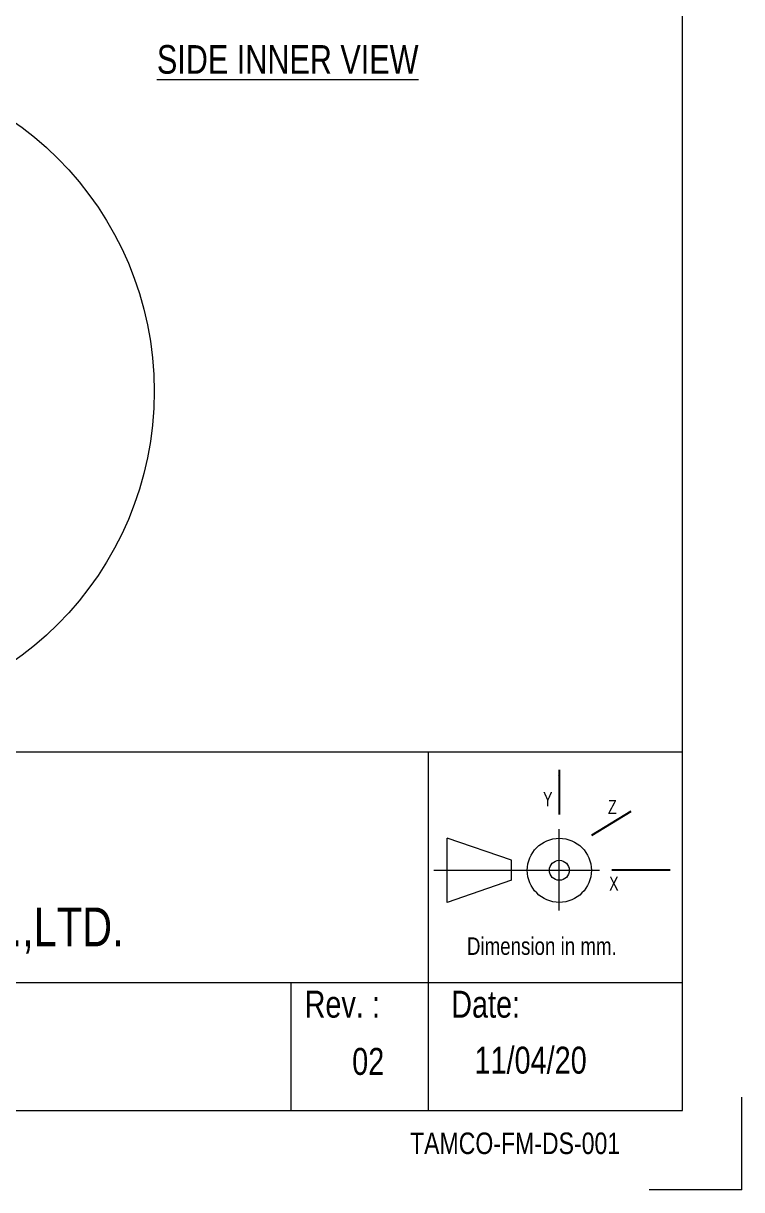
# Model space of a CAD drawing. Header units: millimetres. Extents: x 1836 to 6112, y 1173 to 4209.
# Drawn here: x 5358 to 6112, y 1173 to 2397 of the extents above; entities that cross this region are included whole.
import ezdxf

# ---------------------------------------------------------------- set-up
doc = ezdxf.new("R2010")
doc.units = ezdxf.units.MM
for name, color, linetype in [('FRAME070', 5, 'Continuous'), ('FRAME200', 8, 'Continuous'), ('RAHMEN', 7, 'Continuous'), ('Standard', 7, 'Continuous')]:
    doc.layers.add(name, color=color, linetype=linetype)
doc.styles.add('SLDTEXTSTYLE0', font='TXT', dxfattribs={"width": 0.75})
doc.styles.get("Standard").update_dxf_attribs({"font": 'arial.ttf'})
doc.styles.add('TAMCO', font='cordia.shx', dxfattribs={"width": 0.8, "height": 25})
doc.dimstyles.new('SLDDIMSTYLE0', dxfattribs={"dimtxt": 0.18, "dimasz": 6, "dimexe": 0.18, "dimexo": 0.0625, "dimgap": 0.09, "dimtad": 0, "dimtih": 1, "dimtoh": 1, "dimdec": 4, "dimrnd": 1e-09, "dimzin": 0, "dimdsep": 46, "dimtxsty": 'Standard', "dimsah": 1, "dimcen": 0.09, "dimadec": 0, "dimazin": 0, "dimtfac": 6, "dimtdec": 4, "dimtofl": 0, "dimtmove": 0, "dimatfit": 3, "dimfxl": 1, "dimtolj": 1, "dimtzin": 0, "dimarcsym": 0})

msp = doc.modelspace()

# ---------------------------------------------------------------- linework, layer by layer
at = {"lineweight": 9}
msp.add_circle((5149.83, 2010.92), 345.58, dxfattribs=at)
at = {"layer": 'FRAME070', "lineweight": 9}
for p, q in [((6049.79, 1256.09), (6049.79, 4149.69)), ((6049.79, 1256.09), (6049.79, 4149.69)), ((6049.79, 1256.09), (6049.79, 4102.43)), ((6049.79, 1256.09), (6049.79, 4102.43)), ((1889.98, 1632.6), (6049.79, 1632.6)), ((1889.98, 1632.6), (6049.79, 1632.6)), ((5783.31, 1256.09), (5783.31, 1632.6)), ((5783.31, 1256.09), (5783.31, 1632.6)), ((4296.44, 1390.44), (6049.79, 1390.44)), ((4296.44, 1390.44), (6049.79, 1390.44)), ((5639.04, 1256.09), (5639.04, 1390.44)), ((5639.04, 1256.09), (5639.04, 1390.44)), ((1889.98, 1256.09), (6049.79, 1256.09)), ((1889.98, 1256.09), (6049.79, 1256.09)), ((4132.56, 1256.09), (5550.08, 1256.09)), ((4132.56, 1256.09), (5550.08, 1256.09)), ((4137.51, 1256.09), (5550.08, 1256.09)), ((4137.51, 1256.09), (5550.08, 1256.09)), ((4256.85, 1256.09), (6025.62, 1256.09)), ((4256.85, 1256.09), (6025.62, 1256.09)), ((4261.8, 1256.09), (6025.62, 1256.09)), ((4261.8, 1256.09), (6025.62, 1256.09))]:
    msp.add_line(p, q, dxfattribs=at)
at = {"layer": 'FRAME200', "lineweight": 9}
for q in [(6112.04, 1269.95), (6112.04, 1269.95), (6015.03, 1172.94), (6015.03, 1172.94)]:
    msp.add_line((6112.04, 1172.94), q, dxfattribs=at)
at = {"layer": 'RAHMEN', "color": 7, "lineweight": 15}
for p, q in [((5920.63, 1466.09), (5920.63, 1551.31)), ((5920.63, 1466.09), (5920.63, 1551.31)), ((5803.03, 1474.53), (5803.03, 1541.82)), ((5870.31, 1518.64), (5803.03, 1541.82)), ((5803.03, 1474.53), (5803.03, 1541.82)), ((5870.31, 1518.64), (5803.03, 1541.82)), ((5870.31, 1497.71), (5870.31, 1518.64)), ((5870.31, 1497.71), (5870.31, 1518.64)), ((5962.74, 1508.07), (5789, 1508.07)), ((5962.74, 1508.07), (5789, 1508.07)), ((5870.31, 1497.71), (5803.03, 1474.53)), ((5870.31, 1497.71), (5803.03, 1474.53))]:
    msp.add_line(p, q, dxfattribs=at)
for radius in [33.64, 33.64, 10.47, 10.47]:
    msp.add_circle((5920.63, 1508.17), radius, dxfattribs=at)

# ---------------------------------------------------------------- texts
at = {"layer": 'FRAME070', "color": 0, "lineweight": 15, "style": 'TAMCO', "width": 0.8}
for s, height, p in [('THAI SWITCHBOARD & METAL WORK CO.,LTD.', 40.7328, (4482.79, 1428.39)), ('THAI SWITCHBOARD & METAL WORK CO.,LTD.', 40.7328, (4482.79, 1428.39)), ('Dimension in mm.', 18.3733, (5823.63, 1419.38)), ('Dimension in mm.', 18.3733, (5823.63, 1419.38)), ('Rev. :', 28.287, (5653.23, 1353.5)), ('Rev. :', 28.287, (5653.23, 1353.5)), ('Date:', 28.287, (5807.13, 1353.5)), ('Date:', 28.287, (5807.13, 1353.5)), ('11/04/20', 28.287, (5831.6, 1294.73)), ('02', 28.287, (5703.2, 1293.42)), ('TAMCO-FM-DS-001', 22.6293, (5763.91, 1210.3)), ('TAMCO-FM-DS-001', 22.6293, (5763.91, 1210.3))]:
    msp.add_text(s, height=height, dxfattribs=at).set_placement(p)
at = {"layer": 'FRAME070', "color": 0, "lineweight": 9, "insert": (5498.22, 2374.36), "char_height": 30, "attachment_point": 1, "style": 'TAMCO'}
msp.add_mtext('{\\LSIDE INNER VIEW}', dxfattribs=at)
at = {"layer": 'Standard', "lineweight": 15, "char_height": 14.95, "attachment_point": 1, "style": 'SLDTEXTSTYLE0'}
for s, insert in [('Y', (5903.53, 1590.38)), ('Y', (5903.53, 1590.38)), ('Z', (5971.68, 1582.07)), ('Z', (5971.68, 1582.07))]:
    msp.add_mtext(s, dxfattribs=dict(at, insert=insert))
at = {"layer": 'Standard', "lineweight": 15, "extrusion": (0, 0, -1), "insert": (5982.91, 1501.62), "char_height": 14.95, "attachment_point": 1, "text_direction": (-1, 0, 0), "style": 'SLDTEXTSTYLE0'}
msp.add_mtext('X', dxfattribs=at)
msp.add_mtext('X', dxfattribs=at)

# ---------------------------------------------------------------- leaders
at = {"layer": 'Standard', "lineweight": 15}
for points in [[(5920.34, 1613.71), (5920.38, 1566.65)], [(5920.34, 1613.71), (5920.38, 1566.65)], [(5995.52, 1570.01), (5954.31, 1544.72)], [(5995.52, 1570.01), (5954.31, 1544.72)], [(6036.96, 1508.39), (5975.74, 1508.38)], [(6036.96, 1508.39), (5975.74, 1508.38)]]:
    msp.add_leader(points, dimstyle='SLDDIMSTYLE0', dxfattribs=at)

doc.saveas('drawing.dxf')
